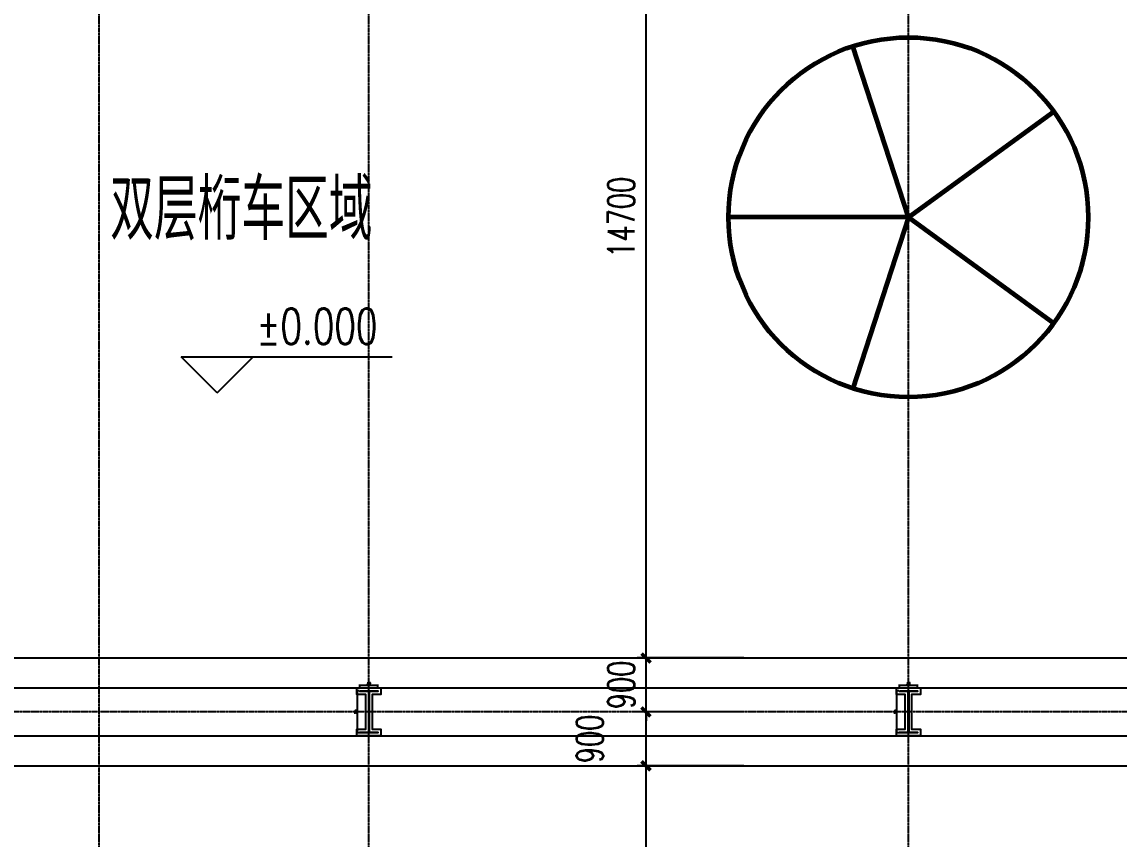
# Model space of a CAD drawing. Extents: x -954573 to 446329, y 489853 to 1226784.
# Drawn here: x -206642 to -188340, y 703950 to 717578 of the extents above; entities that cross this region are included whole.
import ezdxf

# ---------------------------------------------------------------- set-up
doc = ezdxf.new("R2010")
doc.units = 0
doc.header["$LTSCALE"] = 10
doc.header["$MEASUREMENT"] = 0
doc.linetypes.add('10平面$0$DOTE', pattern=[2.42, 2, -0.2, 0.02, -0.2])
doc.linetypes.add('10平面$1$DASH', pattern=[0.35, 0.25, -0.1])
doc.layers.get('Defpoints').update_dxf_attribs({"color": 210})
for name, color, linetype in [('10平面$0$A-AXIS-DOTE', 8, '10平面$0$DOTE'), ('10平面$0$A-AXIS-DP', 8, 'Continuous'), ('10平面$0$A-HATCH-2', 8, 'Continuous'), ('10平面$0$A-LIN-V', 8, 'Continuous'), ('10平面$0$A-WINDOW', 8, 'Continuous'), ('10平面$0$AS-COLN', 8, 'Continuous'), ('10平面$0$AS-WALL', 8, 'Continuous'), ('10平面$0$PUB_TEXT', 8, 'Continuous'), ('10平面$0$建-标高', 8, 'Continuous'), ('A-LIN-V', 9, 'Continuous')]:
    doc.layers.add(name, color=color, linetype=linetype)
doc.styles.add('10平面$0$_TCH_DIM_T3', font='SIMPLEX', dxfattribs={"width": 0.705882, "bigfont": 'GBCBIG'})
doc.styles.add('10平面$0$A-STANDARD', font='SIMPLEX', dxfattribs={"bigfont": 'GBCBIG'})
doc.styles.add('10平面$0$Standard', font='gbenor.shx', dxfattribs={"bigfont": 'gbcbig.shx'})
doc.dimstyles.new('10平面$0$_TCH_ARCH&&10', dxfattribs={"dimtxt": 29.75, "dimasz": 10, "dimexe": 10, "dimexo": 10, "dimgap": 12.625, "dimtad": 1, "dimdec": 0, "dimzin": 0, "dimdsep": 46, "dimtxsty": '10平面$0$_TCH_DIM_T3', "dimblk": '10平面$0$_ArchTick', "dimcen": 0.09, "dimclrt": 7, "dimazin": 2, "dimtfac": 1, "dimtdec": 0, "dimtix": 1, "dimtmove": 2, "dimatfit": 3, "dimfxl": 0, "dimtolj": 1, "dimtzin": 0, "dimarcsym": 0})
doc.dimstyles.new('10平面$0$_TCH_ARCH&&150', dxfattribs={"dimtxt": 446.25, "dimasz": 150, "dimexe": 150, "dimexo": 150, "dimgap": 189.375, "dimtad": 1, "dimdec": 0, "dimzin": 0, "dimdsep": 46, "dimtxsty": '10平面$0$_TCH_DIM_T3', "dimblk": '10平面$0$_ArchTick', "dimcen": 0.09, "dimclrt": 7, "dimazin": 2, "dimtfac": 1, "dimtdec": 0, "dimtix": 1, "dimtmove": 2, "dimatfit": 3, "dimfxl": 0, "dimtolj": 1, "dimtzin": 0, "dimarcsym": 0})

# ---------------------------------------------------------------- blocks, each defined once
blk = doc.blocks.new('10平面$0$dote')
at = {"layer": '10平面$0$A-AXIS-DOTE', "ltscale": 2}
for p, q in [((15382.2, -169748.9), (15382.2, -75950)), ((19882.2, -169748.9), (19882.2, -75950)), ((28882.2, -169748.9), (28882.2, -75950)), ((98696.4, -98750), (-75513.6, -98750))]:
    blk.add_line(p, q, dxfattribs=at)
blk = doc.blocks.new('10平面$0$_ArchTick')
at = {"color": 0, "linetype": 'ByBlock', "const_width": 0.4}
blk.add_lwpolyline([(-0.5, -0.5), (0.5, 0.5)], dxfattribs=at)
blk = doc.blocks.new('*D3404')
at = {"layer": '10平面$0$A-AXIS-DP', "color": 0, "lineweight": -2}
for p, q in [((-195790, 766880), (-195790, 766929)), ((-195790, 766919), (-195490, 766919)), ((-195490, 766880), (-195490, 766929))]:
    blk.add_line(p, q, dxfattribs=at)
at = {"layer": 'Defpoints', "color": 0}
for p in [(-195790, 766870), (-195490, 766919), (-195490, 766870)]:
    blk.add_point(p, dxfattribs=at)
at = {"layer": '10平面$0$A-AXIS-DP', "color": 0, "lineweight": -2, "xscale": 10, "yscale": 10, "zscale": 10, "rotation": 180}
blk.add_blockref('10平面$0$_ArchTick', (-195790, 766919), dxfattribs=at)
at = {"layer": '10平面$0$A-AXIS-DP', "color": 0, "lineweight": -2, "xscale": 10, "yscale": 10, "zscale": 10}
blk.add_blockref('10平面$0$_ArchTick', (-195490, 766919), dxfattribs=at)
at = {"layer": '10平面$0$A-AXIS-DP', "color": 7, "insert": (-195640, 766946), "char_height": 29.8, "attachment_point": 5, "style": '10平面$0$_TCH_DIM_T3'}
blk.add_mtext('\\A1;300', dxfattribs=at)
blk = doc.blocks.new('*D3405')
at = {"layer": '10平面$0$A-AXIS-DP', "color": 0, "lineweight": -2}
for p, q in [((-195800, 766820), (-195841, 766820)), ((-195831, 766120), (-195831, 766820)), ((-195800, 766120), (-195841, 766120))]:
    blk.add_line(p, q, dxfattribs=at)
at = {"layer": 'Defpoints', "color": 0}
for p in [(-195831, 766820), (-195790, 766820), (-195790, 766120)]:
    blk.add_point(p, dxfattribs=at)
at = {"layer": '10平面$0$A-AXIS-DP', "color": 0, "lineweight": -2, "xscale": 10, "yscale": 10, "zscale": 10}
for p, rotation in [((-195831, 766820), 90), ((-195831, 766120), 270)]:
    blk.add_blockref('10平面$0$_ArchTick', p, dxfattribs=dict(at, rotation=rotation))
at = {"layer": '10平面$0$A-AXIS-DP', "color": 7, "insert": (-195859, 766470), "char_height": 29.8, "attachment_point": 5, "rotation": 90, "style": '10平面$0$_TCH_DIM_T3'}
blk.add_mtext('\\A1;700', dxfattribs=at)
blk = doc.blocks.new('*D3443')
at = {"layer": '10平面$0$A-WINDOW', "color": 0, "lineweight": -2}
for p, q in [((-194600, 721670), (-196381, 721670)), ((-196231, 706970), (-196231, 721670)), ((-194600, 706970), (-196381, 706970))]:
    blk.add_line(p, q, dxfattribs=at)
at = {"layer": 'Defpoints', "color": 0}
for p in [(-196231, 721670), (-194450, 721670), (-194450, 706970)]:
    blk.add_point(p, dxfattribs=at)
at = {"layer": '10平面$0$A-WINDOW', "color": 0, "lineweight": -2, "xscale": 150, "yscale": 150, "zscale": 150}
for p, rotation in [((-196231, 721670), 90), ((-196231, 706970), 270)]:
    blk.add_blockref('10平面$0$_ArchTick', p, dxfattribs=dict(at, rotation=rotation))
at = {"layer": '10平面$0$A-WINDOW', "color": 7, "insert": (-196644, 714320), "char_height": 446.2, "attachment_point": 5, "rotation": 90, "style": '10平面$0$_TCH_DIM_T3'}
blk.add_mtext('\\A1;14700', dxfattribs=at)
blk = doc.blocks.new('*D3444')
at = {"layer": '10平面$0$A-WINDOW', "color": 0, "lineweight": -2}
for p, q in [((-196231, 706970), (-196231, 707120)), ((-194600, 706970), (-196381, 706970)), ((-196231, 706070), (-196231, 706970)), ((-194600, 706070), (-196381, 706070)), ((-196231, 706070), (-196231, 705920))]:
    blk.add_line(p, q, dxfattribs=at)
at = {"layer": 'Defpoints', "color": 0}
for p in [(-196231, 706970), (-194450, 706970), (-194450, 706070)]:
    blk.add_point(p, dxfattribs=at)
at = {"layer": '10平面$0$A-WINDOW', "color": 0, "lineweight": -2, "xscale": 150, "yscale": 150, "zscale": 150}
for p, rotation in [((-196231, 706970), 270), ((-196231, 706070), 90)]:
    blk.add_blockref('10平面$0$_ArchTick', p, dxfattribs=dict(at, rotation=rotation))
at = {"layer": '10平面$0$A-WINDOW', "color": 7, "insert": (-196644, 706520), "char_height": 446.2, "attachment_point": 5, "rotation": 90, "style": '10平面$0$_TCH_DIM_T3'}
blk.add_mtext('\\A1;900', dxfattribs=at)
blk = doc.blocks.new('*D3445')
at = {"layer": '10平面$0$A-WINDOW', "color": 0, "lineweight": -2}
for p, q in [((-194600, 706070), (-196381, 706070)), ((-196231, 705170), (-196231, 706070)), ((-194600, 705170), (-196381, 705170))]:
    blk.add_line(p, q, dxfattribs=at)
at = {"layer": 'Defpoints', "color": 0}
for p in [(-196231, 706070), (-194450, 706070), (-194450, 705170)]:
    blk.add_point(p, dxfattribs=at)
at = {"layer": '10平面$0$A-WINDOW', "color": 0, "lineweight": -2, "xscale": 150, "yscale": 150, "zscale": 150}
for p, rotation in [((-196231, 706070), 90), ((-196231, 705170), 270)]:
    blk.add_blockref('10平面$0$_ArchTick', p, dxfattribs=dict(at, rotation=rotation))
at = {"layer": '10平面$0$A-WINDOW', "color": 7, "insert": (-197169, 705620), "char_height": 446.2, "attachment_point": 5, "rotation": 90, "style": '10平面$0$_TCH_DIM_T3'}
blk.add_mtext('\\A1;900', dxfattribs=at)
blk = doc.blocks.new('*D3446')
at = {"layer": '10平面$0$A-WINDOW', "color": 0, "lineweight": -2}
for p, q in [((-194600, 705170), (-196381, 705170)), ((-196231, 690470), (-196231, 705170)), ((-194600, 690470), (-196381, 690470))]:
    blk.add_line(p, q, dxfattribs=at)
at = {"layer": 'Defpoints', "color": 0}
for p in [(-196231, 705170), (-194450, 705170), (-194450, 690470)]:
    blk.add_point(p, dxfattribs=at)
at = {"layer": '10平面$0$A-WINDOW', "color": 0, "lineweight": -2, "xscale": 150, "yscale": 150, "zscale": 150}
for p, rotation in [((-196231, 705170), 90), ((-196231, 690470), 270)]:
    blk.add_blockref('10平面$0$_ArchTick', p, dxfattribs=dict(at, rotation=rotation))
at = {"layer": '10平面$0$A-WINDOW', "color": 7, "insert": (-196644, 697820), "char_height": 446.2, "attachment_point": 5, "rotation": 90, "style": '10平面$0$_TCH_DIM_T3'}
blk.add_mtext('\\A1;14700', dxfattribs=at)
blk = doc.blocks.new('10平面$0$w4324324')
at = {"layer": '10平面$0$A-HATCH-2', "lineweight": 60}
for q in [(-1694760, 686605), (-1697614, 684532), (-1691907, 684532), (-1696524, 681178), (-1692997, 681178)]:
    blk.add_line((-1694760, 683605), q, dxfattribs=at)
blk.add_circle((-1694760, 683605), 3000, dxfattribs=at)
blk = doc.blocks.new('10平面$0$ner546')
at = {"layer": '10平面$0$A-LIN-V'}
blk.add_blockref('10平面$0$w4324324', (631280, -10744), dxfattribs=at)
blk = doc.blocks.new('10平面$0$nt66')
at = {"layer": '10平面$0$A-HATCH-2'}
blk.add_lwpolyline([(-195840, 766870), (-195440, 766870), (-195440, 766758), (-195586, 766758), (-195586, 766182), (-195440, 766182), (-195440, 766070), (-195840, 766070), (-195840, 766182), (-195694, 766182), (-195694, 766758), (-195840, 766758)], close=True, dxfattribs=at)
at = {"layer": '10平面$0$AS-COLN'}
blk.add_lwpolyline([(-195790, 766820), (-195490, 766820), (-195490, 766808), (-195636, 766808), (-195636, 766132), (-195490, 766132), (-195490, 766120), (-195790, 766120), (-195790, 766132), (-195644, 766132), (-195644, 766808), (-195790, 766808)], close=True, dxfattribs=at)
at = {"layer": '10平面$0$A-AXIS-DP'}
for p1, p2, distance, picture, middle in [((-195790, 766870), (-195490, 766870), 48.8, '*D3404', (-195640, 766946.2)), ((-195790, 766120), (-195790, 766820), 41.2, '*D3405', (-195858.7, 766470))]:
    dim = blk.add_aligned_dim(p1=p1, p2=p2, distance=distance, dimstyle='10平面$0$_TCH_ARCH&&10', dxfattribs=at)
    dim.commit()
    dim.dimension.update_dxf_attribs({"geometry": picture, "text_midpoint": middle})
blk = doc.blocks.new('10平面$0$33333')
for p in [(-5214, -60400), (3786, -60400)]:
    blk.add_blockref('10平面$0$nt66', p)
blk = doc.blocks.new('10平面$0$w42343')
at = {"layer": '10平面$0$A-HATCH-2', "linetype": '10平面$1$DASH'}
for p, q in [((-263654.2, 706970), (-128354.2, 706970)), ((-263654.2, 706470), (-128354.2, 706470)), ((-263654.2, 705670), (-128354.2, 705670)), ((-263654.2, 705170), (-128354.2, 705170))]:
    blk.add_line(p, q, dxfattribs=at)
at = {"layer": '10平面$0$A-WINDOW'}
for p1, p2, picture, middle in [((-194450, 706970), (-194450, 721670), '*D3443', (-196643.8, 714320)), ((-194450, 706070), (-194450, 706970), '*D3444', (-196643.8, 706520)), ((-194450, 690470), (-194450, 705170), '*D3446', (-196643.8, 697820))]:
    dim = blk.add_aligned_dim(p1=p1, p2=p2, distance=1781.3, dimstyle='10平面$0$_TCH_ARCH&&150', dxfattribs=at)
    dim.commit()
    dim.dimension.update_dxf_attribs({"geometry": picture, "text_midpoint": middle})
dim = blk.add_linear_dim(base=(-196231.3, 706070), p1=(-194450, 705170), p2=(-194450, 706070), angle=90, dimstyle='10平面$0$_TCH_ARCH&&150', dxfattribs=at)
dim.commit()
dim.dimension.update_dxf_attribs({"geometry": '*D3445', "text_midpoint": (-197168.8, 705620), "dimtype": 129})
blk = doc.blocks.new('10平面')
at = {"layer": '10平面$0$建-标高'}
for p, q in [((-203386.4, 711393.9), (-203986.4, 711993.9)), ((-203986.4, 711993.9), (-200466.4, 711993.9)), ((-203386.4, 711393.9), (-202786.4, 711993.9))]:
    blk.add_line(p, q, dxfattribs=at)
at = {"layer": '10平面$0$A-LIN-V', "rotation": 90.00000000000001}
blk.add_blockref('10平面$0$ner546', (481006.5, 1777800), dxfattribs=at)
at = {"layer": '10平面$0$A-WINDOW'}
for name in ['10平面$0$33333', '10平面$0$w42343']:
    blk.add_blockref(name, (0, 0), dxfattribs=at)
at = {"layer": '10平面$0$AS-WALL'}
blk.add_blockref('10平面$0$dote', (-220736.4, 804820), dxfattribs=at)
at = {"layer": '10平面$0$PUB_TEXT', "style": '10平面$0$Standard'}
blk.add_text('双层桁车区域', height=1012.77, dxfattribs=at).set_placement((-205169.3, 713943.1))
at = {"layer": '10平面$0$PUB_TEXT', "style": '10平面$0$A-STANDARD', "width": 0.705882}
blk.add_text('%%P0.000', height=595, dxfattribs=at).set_placement((-202726.4, 712203.9))

msp = doc.modelspace()

# ---------------------------------------------------------------- block references
at = {"layer": 'A-LIN-V'}
msp.add_blockref('10平面', (0, 0), dxfattribs=at)

doc.saveas('drawing.dxf')
